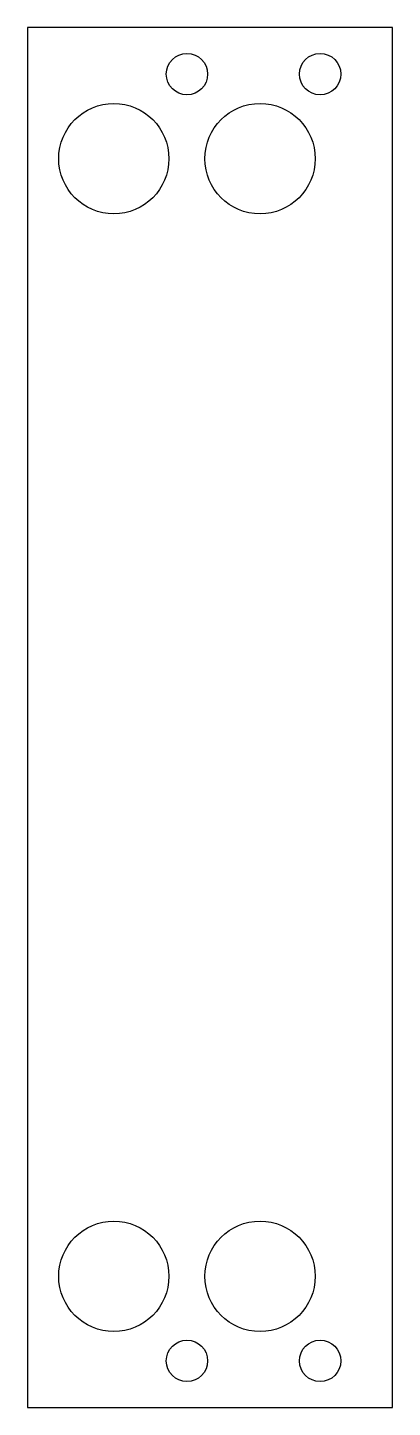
# Model space of a CAD drawing. Header units: millimetres. Extents: x 0 to 26, y -100 to 0.
import ezdxf

# ---------------------------------------------------------------- set-up
doc = ezdxf.new("R2010")
doc.units = ezdxf.units.MM

msp = doc.modelspace()

# ---------------------------------------------------------------- linework, layer by layer
msp.add_lwpolyline([(26.48, 0), (0, 0), (0, -100), (26.48, -100)], close=True)
for centre, radius in [((11.57, -3.37), 1.5), ((21.23, -3.37), 1.5), ((6.26, -9.5), 4), ((16.87, -9.5), 4), ((6.26, -90.5), 4), ((16.87, -90.5), 4), ((11.57, -96.63), 1.5), ((21.23, -96.63), 1.5)]:
    msp.add_circle(centre, radius)

doc.saveas('drawing.dxf')
